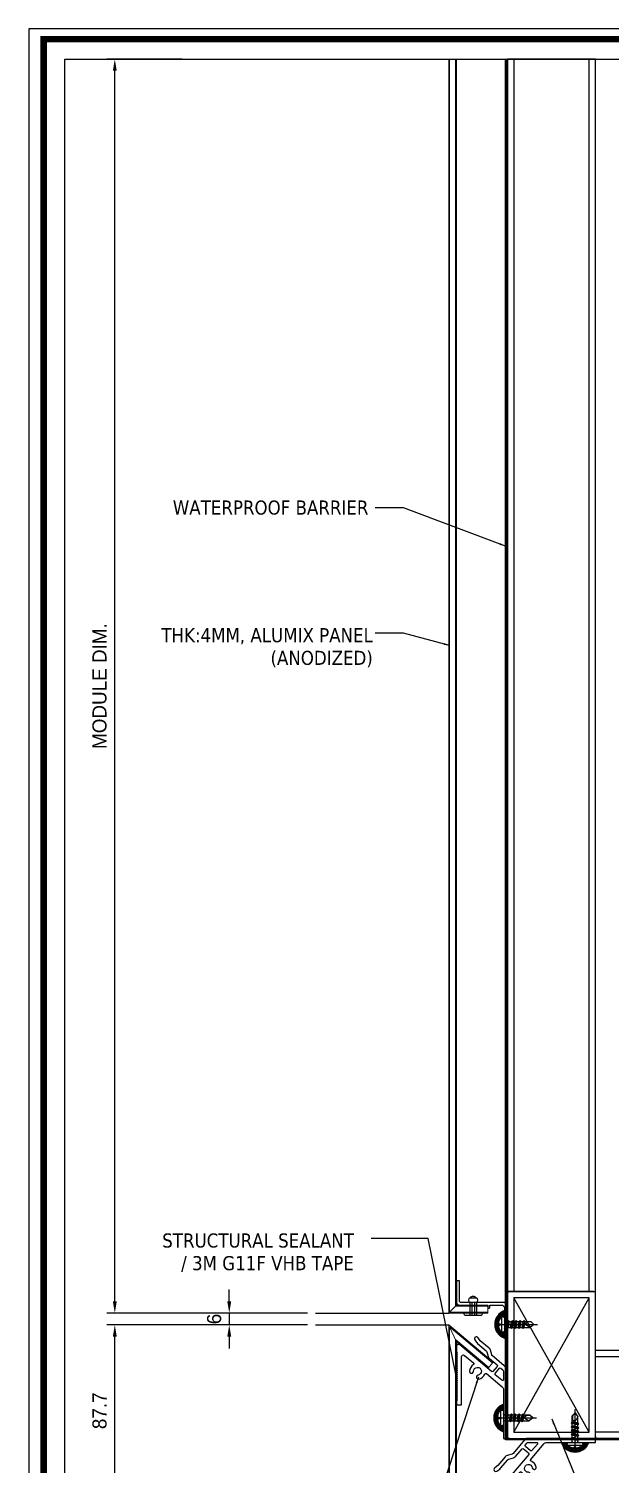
# Model space of a CAD drawing. Header units: millimetres. Extents: x 7297 to 60227, y -7497 to 19324.
# Drawn here: x 8487 to 8784, y 6990 to 7723 of the extents above; entities that cross this region are included whole.
import ezdxf

# ---------------------------------------------------------------- set-up
doc = ezdxf.new("R2010")
doc.units = ezdxf.units.MM
doc.linetypes.add('HIDDEN', pattern=[0.375, 0.25, -0.125])
for name, color, linetype in [('NS_AL_MOLD', 7, 'Continuous'), ('NS_CAULKING', 8, 'Continuous'), ('NS_DIM', 1, 'Continuous'), ('NS_FORM', 7, 'Continuous'), ('NS_FRAME', 253, 'Continuous'), ('NS_PIPE_FRAME', 2, 'Continuous'), ('NS_RIVET_SCREW', 1, 'Continuous'), ('NS_TEXT', 2, 'Continuous'), ('NS_WATERPROOF', 150, 'Continuous')]:
    doc.layers.add(name, color=color, linetype=linetype)
doc.layers.add('NS_AL_PANEL', color=32, linetype='Continuous', lineweight=9)
doc.styles.add('Expo M', font='Expo M.ttf')
doc.dimstyles.new('DS2', dxfattribs={"dimscale": 2, "dimtxt": 1.8, "dimasz": 1.5, "dimexe": 1, "dimexo": 1, "dimgap": 0.5, "dimtad": 1, "dimtoh": 1, "dimdec": 1, "dimzin": 1, "dimdsep": 46, "dimtxsty": 'Expo M', "dimcen": 2, "dimadec": 1, "dimazin": 0, "dimtfac": 1, "dimtdec": 4, "dimtix": 1, "dimtmove": 1, "dimatfit": 3, "dimfxl": 1, "dimtolj": 1, "dimtzin": 1, "dimarcsym": 0})
doc.dimstyles.new('N-SPACE', dxfattribs={"dimscale": 4, "dimtxt": 1.8, "dimasz": 1.5, "dimexe": 1, "dimexo": 1, "dimgap": 1, "dimtad": 1, "dimtoh": 1, "dimdec": 1, "dimzin": 1, "dimdsep": 46, "dimtxsty": 'Expo M', "dimcen": 2, "dimclrd": 1, "dimclre": 1, "dimclrt": 2, "dimadec": 1, "dimazin": 0, "dimtfac": 1, "dimtdec": 1, "dimtix": 1, "dimtmove": 1, "dimatfit": 3, "dimfxl": 1, "dimtolj": 1, "dimtzin": 1, "dimarcsym": 0})

# ---------------------------------------------------------------- blocks, each defined once
blk = doc.blocks.new('AL-TEMPLATE')
at = {"color": 7, "ltscale": 2}
blk.add_lwpolyline([(1972.34, 1515.25), (1972.34, 921.25), (2812.34, 921.25), (2812.34, 1515.25)], close=True, dxfattribs=at)
at = {"color": 8, "const_width": 2.5}
blk.add_lwpolyline([(1976.34, 1509.45), (2808.34, 1509.45), (2808.34, 927.05), (1976.34, 927.05)], close=True, dxfattribs=at)
at = {"color": 9}
blk.add_lwpolyline([(1984.07, 1501.32), (2709.08, 1501.32), (2709.08, 935.18), (1984.07, 935.18)], close=True, dxfattribs=at)
blk = doc.blocks.new('피스')
for p, q in [((-4, 1.5), (-4, 1)), ((-4, 1.5), (4, 1.5)), ((-3, 0), (3, 0)), ((-0.5, 2.98), (-0.4, 2.3)), ((-0.4, 2.3), (0.4, 2.3)), ((0, 4.99), (0, -16.77)), ((0.5, 2.98), (0.4, 2.3)), ((4, 1.5), (4, 1)), ((2, -1.5), (-2, -2)), ((-1.5, -1.5), (-2, -2)), ((-2, -2), (-1.5, -2.5)), ((-1.5, -3.5), (-2, -4)), ((2, -3.5), (-2, -4)), ((-2, -4), (-1.5, -4.5)), ((-1.5, -5.5), (-2, -6)), ((2, -5.5), (-2, -6)), ((-2, -6), (-1.5, -6.5)), ((-1.5, -0.5), (-1.5, -1.5)), ((1.5, -1), (-1.5, -1.5)), ((1.5, -2), (-1.5, -2.5)), ((-1.5, -2.5), (-1.5, -3.5)), ((1.5, -3), (-1.5, -3.5)), ((1.5, -4), (-1.5, -4.5)), ((-1.5, -4.5), (-1.5, -5.5)), ((1.5, -5), (-1.5, -5.5)), ((1.5, -6), (-1.5, -6.5)), ((-1.5, -6.5), (-1.5, -7.5)), ((1.5, -7), (-1.5, -7.5)), ((1.5, -0.5), (1.5, -1)), ((1.5, -1), (2, -1.5)), ((2, -1.5), (1.5, -2)), ((1.5, -2), (1.5, -3)), ((1.5, -3), (2, -3.5)), ((2, -3.5), (1.5, -4)), ((1.5, -4), (1.5, -5)), ((1.5, -5), (2, -5.5)), ((2, -5.5), (1.5, -6)), ((1.5, -6), (1.5, -7)), ((1.5, -7), (2, -7.5)), ((-1.5, -7.5), (-2, -8)), ((2, -7.5), (-2, -8)), ((-2, -8), (-1.5, -8.5)), ((-1.5, -9.5), (-2, -10)), ((2, -9.5), (-2, -10)), ((-2, -10), (-1.5, -10.5)), ((1.5, -8), (-1.5, -8.5)), ((-1.5, -8.5), (-1.5, -9.5)), ((1.5, -9), (-1.5, -9.5)), ((1.5, -10), (-1.5, -10.5)), ((-1.5, -10.5), (-1.5, -13.5)), ((0, -15), (-1.5, -13.5)), ((-1.27, -13.54), (-1.27, -11.97)), ((0, -15), (-1.27, -13.54)), ((0, -15), (1.5, -13.03)), ((1.5, -13.03), (0.6, -11.47)), ((2, -7.5), (1.5, -8)), ((1.5, -8), (1.5, -9)), ((1.5, -9), (2, -9.5)), ((2, -9.5), (1.5, -10)), ((1.5, -10), (1.5, -13.03))]:
    blk.add_line(p, q)
for centre, radius, start, end in [((0, -3.08), 6.08, 94.71456, 131.11209), ((-3, 1), 1, 180, 270), ((-2, -0.5), 0.5, 0, 90), ((0, -3.08), 6.08, 48.88791, 85.28544), ((2, -0.5), 0.5, 90, 180), ((3, 1), 1, 270, 0), ((-0.27, -11.97), 1, 30.08633, 180)]:
    blk.add_arc(centre, radius, start, end)
blk = doc.blocks.new('N-SCREW')
blk.add_blockref('피스', (17.25, -1.03))
blk = doc.blocks.new('HB-AL-PROFILE')
for p, q in [((2553.13, 4122.92), (2547.28, 4115.95)), ((2553.52, 4120.28), (2554.36, 4121.28)), ((2556.19, 4117.39), (2553.58, 4119.57)), ((2589.43, 4123.63), (2554.66, 4123.63)), ((2555.13, 4121.63), (2559.33, 4121.63)), ((2556.33, 4112.89), (2563.07, 4120.92)), ((2559.72, 4120.81), (2556.89, 4117.45)), ((2564.6, 4121.63), (2578.63, 4121.63)), ((2578.63, 4121.63), (2578.93, 4121.93)), ((2578.93, 4121.93), (2579.23, 4121.63)), ((2579.23, 4121.63), (2589.43, 4121.63)), ((2589.43, 4121.63), (2589.43, 4123.63)), ((2543.32, 4114.34), (2539.5, 4109.79)), ((2540.95, 4108.41), (2544.64, 4112.81)), ((2555.28, 4115.53), (2541.64, 4099.28)), ((2546.77, 4115.63), (2544.34, 4114.98)), ((2545.15, 4113.13), (2547.59, 4113.77)), ((2548.61, 4114.42), (2551.91, 4118.36)), ((2552.62, 4118.42), (2555.22, 4116.24)), ((2539.5, 4109.79), (2537.97, 4108.68)), ((2547.01, 4101.78), (2550.87, 4106.39)), ((2542.41, 4097.63), (2545.27, 4097.63)), ((2545.27, 4097.63), (2545.77, 4098.13)), ((2545.77, 4098.13), (2546.27, 4097.63)), ((2546.27, 4097.63), (2546.77, 4098.13)), ((2546.77, 4098.13), (2547.27, 4097.63)), ((2547.27, 4097.63), (2547.77, 4098.13)), ((2572.27, 4100.13), (2547.77, 4100.13)), ((2547.77, 4098.13), (2548.27, 4097.63)), ((2548.27, 4097.63), (2548.77, 4098.13)), ((2548.77, 4098.13), (2549.27, 4097.63)), ((2549.27, 4097.63), (2549.77, 4098.13)), ((2549.77, 4098.13), (2550.27, 4097.63)), ((2550.27, 4097.63), (2550.77, 4098.13)), ((2550.77, 4098.13), (2551.27, 4097.63)), ((2551.27, 4097.63), (2551.77, 4098.13)), ((2551.77, 4098.13), (2552.27, 4097.63)), ((2552.27, 4097.63), (2552.77, 4098.13)), ((2552.77, 4098.13), (2553.27, 4097.63)), ((2553.27, 4097.63), (2553.77, 4098.13)), ((2553.77, 4098.13), (2554.27, 4097.63)), ((2554.27, 4097.63), (2554.77, 4098.13)), ((2554.77, 4098.13), (2555.27, 4097.63)), ((2555.27, 4097.63), (2555.77, 4098.13)), ((2555.77, 4098.13), (2556.27, 4097.63)), ((2556.27, 4097.63), (2556.77, 4098.13)), ((2556.77, 4098.13), (2557.27, 4097.63)), ((2557.27, 4097.63), (2557.77, 4098.13)), ((2557.77, 4098.13), (2558.27, 4097.63)), ((2558.27, 4097.63), (2558.77, 4098.13)), ((2558.77, 4098.13), (2559.27, 4097.63)), ((2559.27, 4097.63), (2559.77, 4098.13)), ((2559.77, 4098.13), (2560.27, 4097.63)), ((2560.27, 4097.63), (2560.77, 4098.13)), ((2560.77, 4098.13), (2561.27, 4097.63)), ((2561.27, 4097.63), (2561.77, 4098.13)), ((2561.77, 4098.13), (2562.27, 4097.63)), ((2562.27, 4097.63), (2562.77, 4098.13)), ((2562.77, 4098.13), (2563.27, 4097.63)), ((2563.27, 4097.63), (2563.77, 4098.13)), ((2563.77, 4098.13), (2564.27, 4097.63)), ((2564.27, 4097.63), (2564.77, 4098.13)), ((2564.77, 4098.13), (2565.27, 4097.63)), ((2565.27, 4097.63), (2565.77, 4098.13)), ((2565.77, 4098.13), (2566.27, 4097.63)), ((2566.27, 4097.63), (2566.77, 4098.13)), ((2566.77, 4098.13), (2567.27, 4097.63)), ((2567.27, 4097.63), (2567.77, 4098.13)), ((2567.77, 4098.13), (2568.27, 4097.63)), ((2568.27, 4097.63), (2568.77, 4098.13)), ((2568.77, 4098.13), (2569.27, 4097.63)), ((2569.27, 4097.63), (2569.77, 4098.13)), ((2569.77, 4098.13), (2570.27, 4097.63)), ((2570.27, 4097.63), (2572.27, 4097.63)), ((2572.27, 4097.63), (2572.27, 4100.13))]:
    blk.add_line(p, q)
for centre, radius, start, end in [((2554.66, 4121.63), 2, 90, 140), ((2544.85, 4113.05), 2, 104.76976, 139.99999), ((2547.08, 4115.71), 2, 284.76976, 320), ((2538.52, 4107.84), 1, 122.97239, 302.97239), ((2530.12, 4120.99), 16.61, 302.58544, 310.72138), ((2555.13, 4108.35), 4, 210.52878, 270.52878), ((2555.16, 4105.35), 1, 270.52878, 90.52878), ((2555.13, 4108.35), 4, 9.47122, 69.47122), ((2558.09, 4108.84), 1, 189.47122, 9.47122), ((2542.41, 4098.63), 1, 140, 270)]:
    blk.add_arc(centre, radius, start, end)
at = {"extrusion": (0, 0, -1)}
for centre, radius, start, end in [((-2553.9, 4119.96), 0.5, 310, 40), ((-2555.13, 4120.63), 1, 40, 90), ((-2559.33, 4121.13), 0.5, 90, 220), ((-2564.6, 4119.63), 2, 40, 90), ((-2546.51, 4116.59), 1, 220, 255.23024), ((-2552.3, 4118.04), 0.5, 40, 130), ((-2554.9, 4115.85), 0.5, 130, 220), ((-2556.71, 4112.56), 0.5, 290.52878, 40), ((-2556.51, 4117.77), 0.5, 220, 310), ((-2551.26, 4106.06), 0.5, 40, 149.47122), ((-2555.13, 4108.35), 2, 269.47122, 170.52878), ((-2547.77, 4101.13), 1, 270, 40)]:
    blk.add_arc(centre, radius, start, end, dxfattribs=at)
at = {"extrusion": (-1.29862e-12, 2.04749e-12, -1)}
blk.add_arc((-2545.41, 4112.16, 0), 1, 40, 75.23024, dxfattribs=at)
blk = doc.blocks.new('AL-PROFILE')
for p, q in [((2521.26, 4123.63), (2519.76, 4122.13)), ((2519.76, 4122.13), (2519.76, 4099.63)), ((2537.05, 4123.63), (2521.26, 4123.63)), ((2521.26, 4121.13), (2522.26, 4122.13)), ((2521.26, 4114.63), (2521.26, 4121.13)), ((2522.26, 4122.13), (2530.55, 4122.13)), ((2530.55, 4122.13), (2531.05, 4122.63)), ((2531.05, 4122.63), (2531.55, 4122.13)), ((2531.55, 4122.13), (2537.05, 4122.13)), ((2537.05, 4122.13), (2537.05, 4123.63)), ((2522.26, 4114.63), (2521.26, 4114.63)), ((2521.26, 4098.63), (2521.26, 4113.63)), ((2521.26, 4113.63), (2522.26, 4113.63)), ((2517.44, 4104.38, 0), (2517.44, 4107.88, 0)), ((2519.76, 4107.88), (2526.31, 4107.88)), ((2519.76, 4106.88), (2526.31, 4106.88)), ((2519.76, 4105.38), (2526.31, 4105.38)), ((2526.31, 4102.28), (2526.31, 4109.98)), ((2519.26, 4099.13), (2508.76, 4099.13)), ((2508.76, 4099.13), (2508.76, 4097.63)), ((2508.76, 4097.63), (2520.26, 4097.63)), ((2519.76, 4099.63), (2519.26, 4099.13)), ((2519.76, 4104.38), (2526.31, 4104.38)), ((2520.26, 4097.63), (2521.26, 4098.63))]:
    blk.add_line(p, q)
at = {"ltscale": 3}
for p, q in [((2519.76, 4107.88), (2519.76, 4104.38)), ((2525.26, 4111.03), (2525.26, 4101.23))]:
    blk.add_line(p, q, dxfattribs=at)
for centre, radius, start, end in [((2522.26, 4114.13), 0.5, 270, 90), ((2518.95, 4106.13, 0), 2.2, 133.00287, 226.99713), ((2518.6, 4107.29), 1.3, 27.34705, 152.65295), ((2525.26, 4109.98), 1.05, 0, 90), ((2518.6, 4104.98), 1.3, 207.34705, 332.65295), ((2525.26, 4102.28), 1.05, 270, 0)]:
    blk.add_arc(centre, radius, start, end)
blk = doc.blocks.new('*D716')
at = {"layer": 'NS_DIM', "color": 1, "lineweight": -2, "transparency": 16777216}
for p, q in [((8565.42, 7707.93), (8526.99, 7707.93)), ((8530.99, 7073.6), (8530.99, 7701.93)), ((8629.41, 7067.6), (8526.99, 7067.6))]:
    blk.add_line(p, q, dxfattribs=at)
at = {"layer": 'NS_DIM', "color": 1, "transparency": 16777216}
for points in [[(8529.99, 7701.93), (8531.99, 7701.93), (8530.99, 7707.93)], [(8529.99, 7073.6), (8531.99, 7073.6), (8530.99, 7067.6)]]:
    blk.add_solid(points, dxfattribs=at)
at = {"layer": 'NS_DIM', "color": 2, "transparency": 16777216, "insert": (8523.21, 7387.76), "char_height": 7.2, "attachment_point": 5, "rotation": 90, "style": 'Expo M'}
blk.add_mtext('\\A1;MODULE DIM.', dxfattribs=at)
blk = doc.blocks.new('*D715')
at = {"layer": 'NS_DIM', "color": 1, "lineweight": -2, "transparency": 16777216}
for p, q in [((8589.42, 7073.6), (8589.42, 7079.6)), ((8629.41, 7067.6), (8585.42, 7067.6)), ((8589.42, 7067.6), (8589.42, 7061.6)), ((8629.41, 7061.6), (8585.42, 7061.6)), ((8589.42, 7055.6), (8589.42, 7049.6))]:
    blk.add_line(p, q, dxfattribs=at)
at = {"layer": 'NS_DIM', "color": 1, "transparency": 16777216}
for points in [[(8588.42, 7073.6), (8590.42, 7073.6), (8589.42, 7067.6)], [(8588.42, 7055.6), (8590.42, 7055.6), (8589.42, 7061.6)]]:
    blk.add_solid(points, dxfattribs=at)
at = {"layer": 'NS_DIM', "color": 2, "transparency": 16777216, "insert": (8581.73, 7064.6), "char_height": 7.2, "attachment_point": 5, "rotation": 90, "style": 'Expo M'}
blk.add_mtext('\\A1;6', dxfattribs=at)
blk = doc.blocks.new('*D273')
at = {"layer": 'NS_DIM', "color": 1, "lineweight": -2, "transparency": 16777216}
for p, q in [((8629.41, 7061.6), (8526.99, 7061.6)), ((8530.99, 6979.9), (8530.99, 7055.6)), ((8629.41, 6973.9), (8526.99, 6973.9))]:
    blk.add_line(p, q, dxfattribs=at)
at = {"layer": 'NS_DIM', "color": 1, "transparency": 16777216}
for points in [[(8529.99, 7055.6), (8531.99, 7055.6), (8530.99, 7061.6)], [(8529.99, 6979.9), (8531.99, 6979.9), (8530.99, 6973.9)]]:
    blk.add_solid(points, dxfattribs=at)
at = {"layer": 'NS_DIM', "color": 2, "transparency": 16777216, "insert": (8523.21, 7017.75), "char_height": 7.2, "attachment_point": 5, "rotation": 90, "style": 'Expo M'}
blk.add_mtext('\\A1;87.7', dxfattribs=at)
blk = doc.blocks.new('*U99')
for p, q in [((1, 75), (0, 75)), ((0, 74), (0, 75)), ((0, 74), (0, 1)), ((44, 75), (1, 75)), ((44, 75), (45, 75)), ((45, 74), (45, 75)), ((45, 1), (45, 74)), ((3.2, 3.2), (41.8, 71.8)), ((41.8, 3.2), (3.2, 71.8)), ((0, 1), (0, 0)), ((1, 0), (0, 0)), ((45, 1), (45, 0)), ((1, 0), (44, 0)), ((44, 0), (45, 0))]:
    blk.add_line(p, q)
blk.add_lwpolyline([(3.2, 71.8), (3.2, 3.2), (41.8, 3.2), (41.8, 71.8)], close=True)
for centre, start, end in [((1, 74), 90, 180), ((44, 74), 0, 90), ((1, 1), 180, 270), ((44, 1), 270, 0)]:
    blk.add_arc(centre, 1, start, end)
blk = doc.blocks.new('*U156')
blk.add_lwpolyline([(0, 0), (45, 0), (45, 629.33), (0, 629.33)], close=True)
at = {"linetype": 'HIDDEN'}
blk.add_lwpolyline([(3.2, 0), (41.8, 0), (41.8, 629.33), (3.2, 629.33)], close=True, dxfattribs=at)
blk = doc.blocks.new('*U157')
blk.add_lwpolyline([(0, 0), (45, 0), (45, 270.54), (0, 270.54)], close=True)
at = {"linetype": 'HIDDEN'}
blk.add_lwpolyline([(3.2, 0), (41.8, 0), (41.8, 270.54), (3.2, 270.54)], close=True, dxfattribs=at)

msp = doc.modelspace()

# ---------------------------------------------------------------- hatches: boundary and pattern name
at = {"layer": 'NS_CAULKING'}
h = msp.add_hatch(dxfattribs=at)
h.set_pattern_fill('ANSI37', color=256, scale=5, angle=90, style=0)
h.set_pattern_definition([(135, (4698.0137, 9546.26236), (-0.44194174, -0.44194174), []), (225, (4698.0137, 9546.26236), (0.44194174, -0.44194174), [])])
h.paths.add_polyline_path([(8728.44, 7057.81, -0.160163), (8726.96, 7061.31), (8727.64, 7061.41), (8727.64, 7061.81), (8724.94, 7061.81, 0.318728), (8729.94, 7054.77), (8729.94, 7058.81, -0.414214), (8728.94, 7057.81)])
h.paths.add_polyline_path([(8724.94, 7061.81), (8727.64, 7061.81), (8727.64, 7062.21), (8726.96, 7062.31, -0.160163), (8728.44, 7065.81), (8728.94, 7065.81, -0.414214), (8729.94, 7064.81), (8729.94, 7068.85, 0.318728)])
h = msp.add_hatch(dxfattribs=at)
h.set_pattern_fill('ANSI37', color=256, scale=5, angle=90, style=0)
h.set_pattern_definition([(135, (4697.5137, 9498.5514), (-0.44194174, -0.44194174), []), (225, (4697.5137, 9498.5514), (0.44194174, -0.44194174), [])])
h.paths.add_polyline_path([(8727.94, 7010.1, -0.160163), (8726.46, 7013.6), (8727.14, 7013.7), (8727.14, 7014.1), (8724.44, 7014.1, 0.318728), (8729.44, 7007.06), (8729.44, 7011.1, -0.414214), (8728.44, 7010.1)])
h.paths.add_polyline_path([(8724.44, 7014.1), (8727.14, 7014.1), (8727.14, 7014.5), (8726.46, 7014.6, -0.160163), (8727.94, 7018.1), (8728.44, 7018.1, -0.414214), (8729.44, 7017.1), (8729.44, 7021.14, 0.318728)])
h = msp.add_hatch(dxfattribs=at)
h.set_pattern_fill('ANSI37', color=256, scale=5, angle=180, style=0)
h.set_pattern_definition([(225, (6281.4872, 2969.6739), (0.44194174, -0.44194174), []), (315, (6281.4872, 2969.6739), (0.44194174, 0.44194174), [])])
h.paths.add_polyline_path([(8769.94, 7000.1, -0.160163), (8766.44, 6998.62), (8766.34, 6999.3), (8765.94, 6999.3), (8765.94, 6996.61, 0.318728), (8772.98, 7001.6), (8768.94, 7001.6, -0.414214), (8769.94, 7000.6)])
h.paths.add_polyline_path([(8765.94, 6996.61), (8765.94, 6999.3), (8765.54, 6999.3), (8765.44, 6998.62, -0.160163), (8761.94, 7000.1), (8761.94, 7000.6, -0.414214), (8762.94, 7001.6), (8758.9, 7001.6, 0.318728)])

# ---------------------------------------------------------------- linework, layer by layer
at = {"layer": 'NS_AL_PANEL'}
for p, q in [((8701.44, 7067.6), (8701.44, 7707.93)), ((8701.94, 7068.1), (8701.94, 7707.93)), ((8704.94, 7071.1), (8704.94, 7707.93)), ((8705.44, 7071.6), (8705.44, 7707.93)), ((8701.44, 7067.6), (8721.44, 7067.6)), ((8705.44, 7071.6), (8701.94, 7068.1)), ((8701.94, 7068.1), (8721.44, 7068.1)), ((8704.94, 7071.1), (8721.44, 7071.1)), ((8705.44, 7071.6), (8721.44, 7071.6)), ((8721.44, 7071.6), (8721.44, 7067.6)), ((8701.44, 6973.6), (8701.44, 7061.6)), ((8701.44, 7061.6), (8724.22, 7042.48)), ((8701.94, 6974.1), (8701.94, 7060.53)), ((8701.94, 7060.53), (8723.9, 7042.1)), ((8705.44, 7053.02), (8701.94, 7060.53)), ((8721.97, 7039.8), (8704.94, 7054.09)), ((8704.94, 7054.09), (8704.94, 6977.1)), ((8721.65, 7039.42), (8705.44, 7053.02)), ((8705.44, 7053.02), (8705.44, 6977.6)), ((8724.22, 7042.48), (8721.65, 7039.42))]:
    msp.add_line(p, q, dxfattribs=at)
at = {"layer": 'NS_CAULKING'}
for centre, start, end in [((8732.41, 7061.81), 109.2859, 250.7141), ((8731.91, 7014.1), 109.2859, 250.7141), ((8765.94, 7004.07), 199.2859, 340.7141)]:
    msp.add_arc(centre, 7.46, start, end, dxfattribs=at)
at = {"layer": 'NS_DIM'}
for p, q in [((8633.41, 7067.6), (8701.44, 7067.6)), ((8633.41, 7061.6), (8701.44, 7061.6))]:
    msp.add_line(p, q, dxfattribs=at)
at = {"layer": 'NS_WATERPROOF', "ltscale": 3}
for p, q in [((8730.44, 7002.9), (8730.44, 7707.93)), ((8730.94, 7002.9), (8730.94, 7707.93)), ((9252.73, 7003.4), (8730.44, 7003.4)), ((9252.73, 7002.9), (8730.44, 7002.9))]:
    msp.add_line(p, q, dxfattribs=at)

# ---------------------------------------------------------------- block references
at = {"layer": 'NS_AL_MOLD', "rotation": 270}
for name, p in [('AL-PROFILE', (4607.8, 9592.86)), ('HB-AL-PROFILE', (4607.8, 9593.03))]:
    msp.add_blockref(name, p, dxfattribs=at)
at = {"layer": 'NS_AL_MOLD'}
msp.add_blockref('HB-AL-PROFILE', (6187.01, 2879.96), dxfattribs=at)
at = {"layer": 'NS_FORM', "xscale": 1.32, "yscale": 1.32, "zscale": 1.32, "rotation": 270}
msp.add_blockref('AL-TEMPLATE', (7270.99, 10326.9), dxfattribs=at)
at = {"layer": 'NS_FRAME'}
msp.add_blockref('*U156', (8731.44, 7078.6), dxfattribs=at)
at = {"layer": 'NS_FRAME', "xscale": -1, "rotation": 270}
msp.add_blockref('*U157', (8776.44, 7003.6), dxfattribs=at)
at = {"layer": 'NS_PIPE_FRAME'}
msp.add_blockref('*U99', (8731.44, 7003.6), dxfattribs=at)
at = {"layer": 'NS_RIVET_SCREW', "xscale": -1}
for p, rotation in [((8728.91, 7079.06), 90), ((8728.41, 7031.35), 90), ((8748.69, 7000.57), 180)]:
    msp.add_blockref('N-SCREW', p, dxfattribs=dict(at, rotation=rotation))

# ---------------------------------------------------------------- texts
at = {"layer": 'NS_TEXT', "char_height": 7.2, "line_spacing_factor": 0.963855}
for s, insert, width, attachment_point in [('\\pxqr;{\\fTahoma|b0|i0|c0|p34;WATERPROOF BARRIER}', (8660.47, 7482.53), 112.4594, 3), ('\\pxqr;{\\fTahoma|b0|i0|c0|p34;T\\fTahoma|b0|i0|c129|p34;HK:4MM,\\fTahoma|b0|i0|c0|p34; \\fTahoma|b0|i0|c129|p34;ALUMIX\\fTahoma|b0|i0|c0|p34; PANEL\\P(\\fTahoma|b0|i0|c129|p34;ANODIZED\\fTahoma|b0|i0|c0|p34;)}', (8526.62, 7417.35), 136.0889, 1), ('\\pxqr;{\\fTahoma|b0|i0|c0|p34;STRUCTURAL SEALANT\\P/ 3M G11F VHB TAPE}', (8543.68, 7088.6), 109.3471, 7)]:
    msp.add_mtext(s, dxfattribs=dict(at, insert=insert, width=width, attachment_point=attachment_point))

# ---------------------------------------------------------------- dimensions: what is measured, and where the dimension line sits
at = {"layer": 'NS_DIM'}
for base, p2, angle, text, picture, middle in [((8530.99, 7707.93), (8569.42, 7707.93), 90, 'MODULE DIM.', '*D716', (8523.21, 7387.76)), ((8589.42, 7061.6), (8633.41, 7061.6), 270, '6', '*D715', (8581.73, 7064.6))]:
    dim = msp.add_linear_dim(base=base, p1=(8633.41, 7067.6), p2=p2, angle=angle, text=text, dimstyle='N-SPACE', dxfattribs=at)
    dim.commit()
    dim.dimension.update_dxf_attribs({"geometry": picture, "text_midpoint": middle})
dim = msp.add_linear_dim(base=(8530.99, 7061.6), p1=(8633.41, 6973.9), p2=(8633.41, 7061.6), angle=90, dimstyle='N-SPACE', dxfattribs=at)
dim.commit()
dim.dimension.update_dxf_attribs({"geometry": '*D273', "text_midpoint": (8523.21, 7017.75)})

# ---------------------------------------------------------------- leaders
for points in [[(8730.44, 7459.23), (8678.37, 7478.7), (8663.88, 7478.7)], [(8701.94, 7408.47), (8678.37, 7414.86), (8663.88, 7414.86)], [(8705.44, 7034.76), (8690.9, 7105.73), (8661.91, 7105.73)], [(8716.65, 7034.94), (8690.9, 6956.32), (8661.91, 6956.32)], [(8754.04, 7013.6), (8796.03, 6910.77), (8817.83, 6910.77)]]:
    msp.add_leader(points, dimstyle='DS2', override={"dimgap": 0.5, "dimtad": 0}, dxfattribs=at)

doc.saveas('drawing.dxf')
